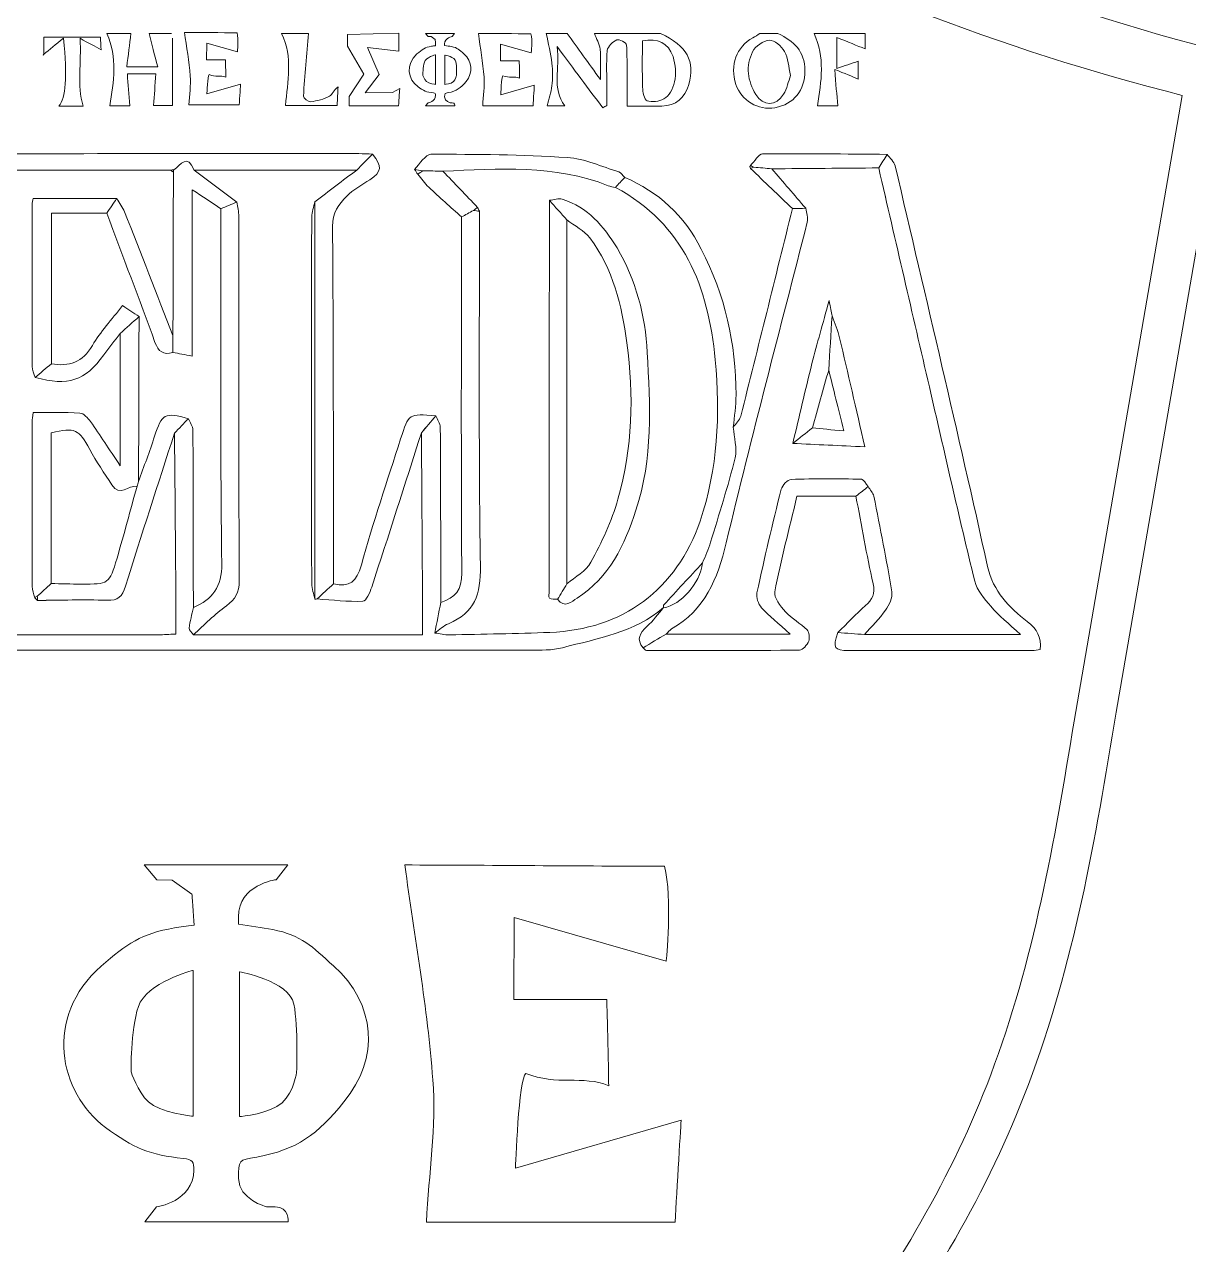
# Model space of a CAD drawing. Header units: inches. Extents: x 0 to 12, y 0 to 12.
# Drawn here: x 4.645 to 5.591, y 0.835 to 1.826 of the extents above; entities that cross this region are included whole.
import ezdxf

# ---------------------------------------------------------------- set-up
doc = ezdxf.new("R2010")
doc.units = ezdxf.units.IN
doc.header["$MEASUREMENT"] = 0

msp = doc.modelspace()

# ---------------------------------------------------------------- linework, layer by layer
at = {"color": 250, "lineweight": 0}
msp.add_line((5.53177, 1.26754), (5.62426, 1.80269), dxfattribs=at)
at = {"color": 5, "lineweight": 0}
msp.add_line((5.49756, 1.26032), (5.58543, 1.76871), dxfattribs=at)
at = {"color": 250, "lineweight": 0}
for centre, start, end in [((3.49659, 3.64803), 284.12606, 312.92928), ((6.08867, 3.64803), 227.07072, 255.87394)]:
    msp.add_arc(centre, 1.90288, start, end, dxfattribs=at)
at = {"color": 5, "lineweight": 0}
for centre, start, end in [((3.56414, 3.52178), 284.12606, 312.92928), ((6.02662, 3.52178), 227.07072, 255.87394)]:
    msp.add_arc(centre, 1.80773, start, end, dxfattribs=at)
at = {"color": 1, "lineweight": 0}
for points, knots in [([(4.66086, 1.80181), (4.66086, 1.80624), (4.66086, 1.81068), (4.66086, 1.81596), (4.6761, 1.81596), (4.6909, 1.81596), (4.70679, 1.81596), (4.70696, 1.81296), (4.70715, 1.80951), (4.70737, 1.80576), (4.70227, 1.80853), (4.69754, 1.81109), (4.69026, 1.81505), (4.6915, 1.79462), (4.68776, 1.77708), (4.69272, 1.76002), (4.6883, 1.76002), (4.68084, 1.76002), (4.67296, 1.76002), (4.67879, 1.76657), (4.68007, 1.78347), (4.67687, 1.81507), (4.67041, 1.80988), (4.66552, 1.80594), (4.66063, 1.80201), (4.66063, 1.80201), (4.66086, 1.80181), (4.66086, 1.80181)], [0, 0, 0, 0, 1, 1, 1, 2, 2, 2, 3, 3, 3, 4, 4, 4, 5, 5, 5, 6, 6, 6, 7, 7, 7, 8, 8, 8, 9, 9, 9, 9]), ([(4.76527, 1.81519), (4.76527, 1.81409), (4.76527, 1.81299), (4.76527, 1.8119), (4.76527, 1.79364), (4.76527, 1.77722), (4.76527, 1.76047), (4.76066, 1.76047), (4.75429, 1.76047), (4.75005, 1.76047), (4.7506, 1.76879), (4.75116, 1.77709), (4.75177, 1.78622), (4.74386, 1.78622), (4.73717, 1.78622), (4.7287, 1.78622), (4.72934, 1.77759), (4.72997, 1.76928), (4.73064, 1.76033), (4.72598, 1.76033), (4.71891, 1.76033), (4.71439, 1.76033), (4.71784, 1.77975), (4.72083, 1.79933), (4.71208, 1.81897), (4.7186, 1.81897), (4.72512, 1.81897), (4.73163, 1.81897), (4.73052, 1.81009), (4.72941, 1.80122), (4.72823, 1.79178), (4.73699, 1.79178), (4.74361, 1.79178), (4.75336, 1.79178), (4.75076, 1.80177), (4.74853, 1.81037), (4.7463, 1.81897), (4.7524, 1.81897), (4.7585, 1.81897), (4.7646, 1.81897)], [0, 0, 0, 0, 1, 1, 1, 2, 2, 2, 3, 3, 3, 4, 4, 4, 5, 5, 5, 6, 6, 6, 7, 7, 7, 8, 8, 8, 9, 9, 9, 10, 10, 10, 11, 11, 11, 12, 12, 12, 13, 13, 13, 13]), ([(4.81787, 1.81959), (4.81917, 1.81431), (4.81812, 1.80396), (4.81812, 1.80396), (4.81812, 1.80396), (4.79312, 1.81113), (4.79312, 1.81113), (4.79312, 1.81113), (4.79304, 1.79764), (4.79304, 1.79764), (4.79304, 1.79764), (4.80834, 1.79764), (4.80834, 1.79764), (4.80834, 1.79764), (4.80867, 1.78622), (4.80867, 1.78348), (4.8044, 1.78526), (4.80012, 1.7834), (4.79506, 1.78552), (4.79384, 1.78476), (4.79333, 1.76992), (4.79333, 1.76992), (4.79333, 1.76992), (4.82057, 1.77782), (4.82057, 1.77782), (4.82057, 1.77782), (4.81987, 1.766), (4.81958, 1.76103), (4.8045, 1.76103), (4.79037, 1.76103), (4.77866, 1.76103), (4.77909, 1.76901), (4.78031, 1.77679), (4.77974, 1.78444), (4.77884, 1.79627), (4.77673, 1.80802), (4.77513, 1.8198), (4.78816, 1.8198), (4.80484, 1.81959), (4.81787, 1.81959)], [0, 0, 0, 0, 1, 1, 1, 2, 2, 2, 3, 3, 3, 4, 4, 4, 5, 5, 5, 6, 6, 6, 7, 7, 7, 8, 8, 8, 9, 9, 9, 10, 10, 10, 11, 11, 11, 12, 12, 12, 13, 13, 13, 13]), ([(4.87583, 1.81897), (4.87437, 1.80203), (4.87274, 1.7851), (4.87172, 1.76813), (4.87163, 1.76663), (4.87571, 1.76333), (4.87752, 1.76355), (4.88281, 1.7642), (4.88824, 1.76559), (4.89298, 1.76797), (4.8952, 1.76908), (4.89593, 1.77314), (4.89983, 1.77555), (4.89959, 1.77082), (4.89936, 1.76609), (4.89908, 1.76055), (4.8844, 1.76055), (4.87038, 1.76055), (4.85707, 1.76055), (4.85884, 1.77991), (4.8634, 1.79974), (4.85384, 1.81897), (4.86117, 1.81897), (4.8685, 1.81897), (4.87583, 1.81897)], [0, 0, 0, 0, 1, 1, 1, 2, 2, 2, 3, 3, 3, 4, 4, 4, 5, 5, 5, 6, 6, 6, 7, 7, 7, 8, 8, 8, 8]), ([(4.92386, 1.80768), (4.92386, 1.80768), (4.93327, 1.78562), (4.93327, 1.78562), (4.93327, 1.78562), (4.92177, 1.77076), (4.92177, 1.77076), (4.92177, 1.77076), (4.94408, 1.7709), (4.94408, 1.7709), (4.94408, 1.7709), (4.94991, 1.77418), (4.94991, 1.77418), (4.94991, 1.77418), (4.94932, 1.7653), (4.94898, 1.76028), (4.93419, 1.76028), (4.90897, 1.76028), (4.90897, 1.76028), (4.90897, 1.76028), (4.90881, 1.76786), (4.90881, 1.76786), (4.90881, 1.76786), (4.92078, 1.7859), (4.92078, 1.7859), (4.92078, 1.7859), (4.90749, 1.80873), (4.90749, 1.80873), (4.90749, 1.80873), (4.90737, 1.81802), (4.90737, 1.81802), (4.90737, 1.81802), (4.94907, 1.81917), (4.94907, 1.81917), (4.94908, 1.81429), (4.94909, 1.80941), (4.94909, 1.80454), (4.94909, 1.80454), (4.92386, 1.80768), (4.92386, 1.80768)], [0, 0, 0, 0, 1, 1, 1, 2, 2, 2, 3, 3, 3, 4, 4, 4, 5, 5, 5, 6, 6, 6, 7, 7, 7, 8, 8, 8, 9, 9, 9, 10, 10, 10, 11, 11, 11, 12, 12, 12, 13, 13, 13, 13]), ([(4.9945, 1.81902), (4.9945, 1.81902), (4.99257, 1.81655), (4.99257, 1.81655), (4.99257, 1.81655), (4.98635, 1.81573), (4.98639, 1.81045), (4.98639, 1.81008), (4.98639, 1.80971), (4.98639, 1.80922), (4.98831, 1.80892), (4.99018, 1.80869), (4.99202, 1.80834), (4.99673, 1.80742), (4.99846, 1.80558), (5.00203, 1.80236), (5.009, 1.79607), (5.00966, 1.78725), (5.00374, 1.77998), (4.99939, 1.77464), (4.99602, 1.77209), (4.98938, 1.77091), (4.98637, 1.77038), (4.98636, 1.77045), (4.98639, 1.76738), (4.98642, 1.76394), (4.99098, 1.76272), (4.99098, 1.76272), (4.99098, 1.76272), (4.99193, 1.7627), (4.99241, 1.7627), (4.9948, 1.76269), (4.99457, 1.76025), (4.99457, 1.76025), (4.99457, 1.76025), (4.97095, 1.76025), (4.97095, 1.76025), (4.97095, 1.76025), (4.9729, 1.7627), (4.9729, 1.7627), (4.9729, 1.7627), (4.97898, 1.76357), (4.97904, 1.76876), (4.97905, 1.77005), (4.97884, 1.77054), (4.97731, 1.77069), (4.97183, 1.77123), (4.96905, 1.77239), (4.96452, 1.77578), (4.95682, 1.78154), (4.95425, 1.7939), (4.96381, 1.80233), (4.96797, 1.80599), (4.97045, 1.8077), (4.97583, 1.80861), (4.97681, 1.80878), (4.97781, 1.80888), (4.97908, 1.80905), (4.97898, 1.81076), (4.97873, 1.81416), (4.97873, 1.81416), (4.97873, 1.81416), (4.9755, 1.81646), (4.9755, 1.81646), (4.9755, 1.81646), (4.97292, 1.81655), (4.97292, 1.81655), (4.97292, 1.81655), (4.97089, 1.81902), (4.97089, 1.81902), (4.97089, 1.81902), (4.9945, 1.81902), (4.9945, 1.81902)], [0, 0, 0, 0, 1, 1, 1, 2, 2, 2, 3, 3, 3, 4, 4, 4, 5, 5, 5, 6, 6, 6, 7, 7, 7, 8, 8, 8, 9, 9, 9, 10, 10, 10, 11, 11, 11, 12, 12, 12, 13, 13, 13, 14, 14, 14, 15, 15, 15, 16, 16, 16, 17, 17, 17, 18, 18, 18, 19, 19, 19, 20, 20, 20, 21, 21, 21, 22, 22, 22, 23, 23, 23, 24, 24, 24, 24]), ([(5.0565, 1.81876), (5.05779, 1.81348), (5.05674, 1.80313), (5.05674, 1.80313), (5.05674, 1.80313), (5.03175, 1.8103), (5.03175, 1.8103), (5.03175, 1.8103), (5.03166, 1.79681), (5.03166, 1.79681), (5.03166, 1.79681), (5.04697, 1.79681), (5.04697, 1.79681), (5.04697, 1.79681), (5.04729, 1.78539), (5.04729, 1.78265), (5.04302, 1.78443), (5.03875, 1.78257), (5.03368, 1.78468), (5.03247, 1.78393), (5.03195, 1.76909), (5.03195, 1.76909), (5.03195, 1.76909), (5.0592, 1.77699), (5.0592, 1.77699), (5.0592, 1.77699), (5.0585, 1.76517), (5.0582, 1.7602), (5.04313, 1.7602), (5.02899, 1.7602), (5.01729, 1.7602), (5.01772, 1.76818), (5.01894, 1.77596), (5.01836, 1.78361), (5.01747, 1.79544), (5.01535, 1.80719), (5.01375, 1.81897), (5.02679, 1.81897), (5.04346, 1.81876), (5.0565, 1.81876)], [0, 0, 0, 0, 1, 1, 1, 2, 2, 2, 3, 3, 3, 4, 4, 4, 5, 5, 5, 6, 6, 6, 7, 7, 7, 8, 8, 8, 9, 9, 9, 10, 10, 10, 11, 11, 11, 12, 12, 12, 13, 13, 13, 13]), ([(5.16179, 1.81897), (5.18318, 1.80885), (5.19008, 1.79634), (5.18468, 1.77759), (5.18149, 1.76652), (5.17436, 1.76026), (5.16271, 1.75997), (5.15255, 1.75971), (5.14239, 1.75991), (5.13457, 1.75991), (5.13457, 1.77677), (5.1348, 1.79328), (5.13419, 1.80975), (5.13414, 1.81133), (5.12795, 1.81461), (5.12614, 1.81378), (5.12286, 1.81227), (5.11877, 1.80843), (5.11848, 1.80525), (5.11754, 1.79475), (5.11814, 1.7841), (5.11815, 1.77352), (5.11815, 1.76916), (5.11815, 1.76481), (5.11815, 1.76046), (5.11701, 1.75986), (5.11588, 1.75927), (5.11475, 1.75868), (5.10318, 1.77417), (5.09162, 1.78966), (5.07771, 1.80829), (5.08043, 1.7902), (5.07298, 1.77445), (5.08396, 1.7603), (5.0791, 1.7603), (5.07351, 1.7603), (5.06974, 1.7603), (5.07104, 1.76566), (5.07291, 1.77099), (5.0735, 1.77646), (5.07415, 1.78249), (5.07422, 1.78873), (5.07349, 1.79475), (5.07249, 1.80289), (5.07049, 1.8109), (5.06891, 1.81897), (5.07462, 1.81897), (5.08032, 1.81897), (5.08602, 1.81897), (5.09454, 1.8071), (5.10306, 1.79523), (5.11291, 1.7815), (5.11291, 1.79121), (5.11347, 1.79874), (5.11269, 1.80614), (5.11223, 1.81053), (5.10965, 1.8147), (5.10802, 1.81897), (5.12594, 1.81897), (5.14386, 1.81897), (5.16179, 1.81897)], [0, 0, 0, 0, 1, 1, 1, 2, 2, 2, 3, 3, 3, 4, 4, 4, 5, 5, 5, 6, 6, 6, 7, 7, 7, 8, 8, 8, 9, 9, 9, 10, 10, 10, 11, 11, 11, 12, 12, 12, 13, 13, 13, 14, 14, 14, 15, 15, 15, 16, 16, 16, 17, 17, 17, 18, 18, 18, 19, 19, 19, 20, 20, 20, 20]), ([(5.147, 1.81303), (5.147, 1.80035), (5.14672, 1.78789), (5.14716, 1.77545), (5.1473, 1.7715), (5.14846, 1.76509), (5.15074, 1.76428), (5.1547, 1.76289), (5.1605, 1.7638), (5.16443, 1.76585), (5.17322, 1.77043), (5.17634, 1.78697), (5.17188, 1.80015), (5.16795, 1.81175), (5.15959, 1.81506), (5.147, 1.81303)], [0, 0, 0, 0, 1, 1, 1, 2, 2, 2, 3, 3, 3, 4, 4, 4, 5, 5, 5, 5]), ([(5.25711, 1.81897), (5.26993, 1.81297), (5.27906, 1.80441), (5.27898, 1.78888), (5.2789, 1.77267), (5.27009, 1.7615), (5.25459, 1.75862), (5.2413, 1.75615), (5.2272, 1.7646), (5.22289, 1.77764), (5.21784, 1.79293), (5.22347, 1.80838), (5.23664, 1.81546), (5.23863, 1.81652), (5.24051, 1.81779), (5.24244, 1.81897), (5.24733, 1.81897), (5.25222, 1.81897), (5.25711, 1.81897)], [0, 0, 0, 0, 1, 1, 1, 2, 2, 2, 3, 3, 3, 4, 4, 4, 5, 5, 5, 6, 6, 6, 6]), ([(5.32798, 1.81897), (5.32798, 1.81371), (5.32798, 1.80846), (5.32798, 1.80643), (5.32134, 1.80912), (5.31407, 1.81207), (5.30481, 1.81583), (5.30481, 1.80588), (5.30481, 1.79961), (5.30481, 1.79065), (5.31104, 1.79269), (5.31677, 1.79457), (5.3223, 1.79638), (5.3223, 1.79238), (5.3223, 1.78663), (5.3223, 1.78199), (5.31726, 1.78403), (5.31157, 1.78634), (5.30317, 1.78974), (5.30417, 1.77772), (5.30488, 1.76924), (5.30562, 1.76032), (5.30207, 1.76032), (5.29513, 1.76032), (5.28932, 1.76032), (5.29221, 1.78009), (5.29551, 1.79971), (5.28643, 1.81897), (5.30028, 1.81897), (5.31413, 1.81897), (5.32798, 1.81897)], [0, 0, 0, 0, 1, 1, 1, 2, 2, 2, 3, 3, 3, 4, 4, 4, 5, 5, 5, 6, 6, 6, 7, 7, 7, 8, 8, 8, 9, 9, 9, 10, 10, 10, 10]), ([(5.26736, 1.78484), (5.26572, 1.79199), (5.26548, 1.79893), (5.26247, 1.80432), (5.26009, 1.80859), (5.25418, 1.81369), (5.25009, 1.81348), (5.24529, 1.81323), (5.23877, 1.80864), (5.23651, 1.80416), (5.23068, 1.79261), (5.2325, 1.78033), (5.23907, 1.76938), (5.24488, 1.75971), (5.25578, 1.75984), (5.26159, 1.76956), (5.2644, 1.77426), (5.26557, 1.77994), (5.26736, 1.78484)], [0, 0, 0, 0, 1, 1, 1, 2, 2, 2, 3, 3, 3, 4, 4, 4, 5, 5, 5, 6, 6, 6, 6]), ([(4.66063, 1.80201), (4.66063, 1.80201), (4.66034, 1.80125), (4.66034, 1.80125), (4.66034, 1.80125), (4.66086, 1.80181), (4.66086, 1.80181), (4.66086, 1.80181), (4.66063, 1.80201), (4.66063, 1.80201)], [0, 0, 0, 0, 1, 1, 1, 2, 2, 2, 3, 3, 3, 3]), ([(4.97892, 1.80162), (4.97892, 1.80162), (4.97122, 1.79967), (4.96991, 1.79567), (4.9686, 1.79167), (4.96871, 1.78492), (4.96871, 1.78492), (4.96871, 1.78492), (4.96983, 1.78168), (4.97157, 1.77997), (4.97331, 1.77825), (4.97892, 1.77762), (4.97892, 1.77762), (4.97892, 1.77762), (4.97892, 1.80162), (4.97892, 1.80162)], [0, 0, 0, 0, 1, 1, 1, 2, 2, 2, 3, 3, 3, 4, 4, 4, 5, 5, 5, 5]), ([(4.98654, 1.77756), (4.98688, 1.77756), (4.99156, 1.77804), (4.99356, 1.77985), (4.99557, 1.78167), (4.99595, 1.78495), (4.99595, 1.78495), (4.99595, 1.78495), (4.99624, 1.79224), (4.9955, 1.79607), (4.99476, 1.7999), (4.98653, 1.80139), (4.98653, 1.80139), (4.98653, 1.80139), (4.98654, 1.78861), (4.98654, 1.77756)], [0, 0, 0, 0, 1, 1, 1, 2, 2, 2, 3, 3, 3, 4, 4, 4, 5, 5, 5, 5])]:
    msp.add_open_spline(points, degree=3, knots=knots, dxfattribs=at)
at = {"color": 5, "lineweight": 0}
for points, knots in [([(4.92773, 1.72095), (4.92348, 1.71664), (4.91923, 1.71233), (4.91498, 1.70802), (4.87094, 1.70802), (4.82691, 1.70802), (4.78288, 1.70803), (4.7775, 1.72168), (4.77193, 1.71229), (4.76641, 1.70816), (4.76544, 1.70811), (4.76448, 1.70806), (4.76352, 1.70801), (4.69754, 1.70802), (4.63156, 1.70802), (4.56558, 1.70802), (4.56461, 1.70802), (4.56364, 1.70802), (4.56267, 1.70801), (4.55976, 1.70925), (4.55686, 1.71049), (4.55311, 1.71209), (4.55537, 1.71551), (4.5573, 1.71841), (4.55923, 1.72132), (4.67841, 1.72134), (4.79758, 1.72136), (4.91676, 1.72136), (4.92042, 1.72136), (4.92408, 1.72109), (4.92773, 1.72095)], [0, 0, 0, 0, 1, 1, 1, 2, 2, 2, 3, 3, 3, 4, 4, 4, 5, 5, 5, 6, 6, 6, 7, 7, 7, 8, 8, 8, 9, 9, 9, 10, 10, 10, 10]), ([(4.81756, 1.68201), (4.81325, 1.6802), (4.80894, 1.6784), (4.80462, 1.6766), (4.7973, 1.68145), (4.78998, 1.6863), (4.78126, 1.69208), (4.78126, 1.64634), (4.78126, 1.60225), (4.78126, 1.55691), (4.77531, 1.55805), (4.77049, 1.55898), (4.76567, 1.55991), (4.76569, 1.56444), (4.76571, 1.56898), (4.76573, 1.57351), (4.76585, 1.61782), (4.76596, 1.66213), (4.76608, 1.70644), (4.76625, 1.707), (4.76636, 1.70758), (4.76641, 1.70816), (4.77193, 1.71229), (4.7775, 1.72168), (4.78288, 1.70803), (4.79444, 1.69935), (4.806, 1.69068), (4.81756, 1.68201)], [0, 0, 0, 0, 1, 1, 1, 2, 2, 2, 3, 3, 3, 4, 4, 4, 5, 5, 5, 6, 6, 6, 7, 7, 7, 8, 8, 8, 9, 9, 9, 9]), ([(4.92773, 1.72095), (4.93593, 1.71102), (4.93546, 1.70673), (4.92567, 1.70019), (4.91925, 1.69591), (4.91209, 1.69227), (4.90687, 1.68682), (4.90052, 1.68019), (4.8952, 1.67358), (4.89531, 1.66208), (4.89622, 1.56538), (4.89594, 1.46867), (4.89601, 1.37196), (4.89165, 1.36784), (4.88729, 1.36372), (4.88293, 1.35959), (4.88228, 1.35959), (4.88164, 1.35957), (4.88099, 1.35953), (4.88099, 1.46713), (4.881, 1.57473), (4.881, 1.68232), (4.89232, 1.69089), (4.90365, 1.69945), (4.91498, 1.70802), (4.91923, 1.71233), (4.92348, 1.71664), (4.92773, 1.72095)], [0, 0, 0, 0, 1, 1, 1, 2, 2, 2, 3, 3, 3, 4, 4, 4, 5, 5, 5, 6, 6, 6, 7, 7, 7, 8, 8, 8, 9, 9, 9, 9]), ([(5.13264, 1.70201), (5.13013, 1.69933), (5.12762, 1.69664), (5.12511, 1.69396), (5.12315, 1.6944), (5.12109, 1.69459), (5.11924, 1.69532), (5.07566, 1.71267), (5.03023, 1.70888), (4.98498, 1.70714), (4.97947, 1.70723), (4.97397, 1.70731), (4.96846, 1.7074), (4.96629, 1.7078), (4.96412, 1.7082), (4.96196, 1.7086), (4.96634, 1.71286), (4.97072, 1.72078), (4.97512, 1.7208), (5.01206, 1.72092), (5.04907, 1.7206), (5.08592, 1.7182), (5.10013, 1.71728), (5.11401, 1.71077), (5.12794, 1.7065), (5.12979, 1.70594), (5.13109, 1.70356), (5.13264, 1.70201)], [0, 0, 0, 0, 1, 1, 1, 2, 2, 2, 3, 3, 3, 4, 4, 4, 5, 5, 5, 6, 6, 6, 7, 7, 7, 8, 8, 8, 9, 9, 9, 9]), ([(5.34581, 1.72077), (5.34351, 1.71709), (5.34122, 1.71341), (5.33893, 1.70974), (5.30998, 1.70952), (5.28103, 1.70929), (5.25208, 1.70907), (5.24721, 1.7095), (5.24234, 1.70993), (5.23746, 1.71036), (5.23656, 1.71081), (5.23565, 1.71126), (5.23475, 1.71171), (5.23805, 1.71499), (5.24132, 1.72107), (5.24466, 1.72112), (5.27837, 1.72157), (5.31209, 1.72103), (5.34581, 1.72077)], [0, 0, 0, 0, 1, 1, 1, 2, 2, 2, 3, 3, 3, 4, 4, 4, 5, 5, 5, 6, 6, 6, 6]), ([(5.34581, 1.72077), (5.34803, 1.71769), (5.3515, 1.7149), (5.3523, 1.71148), (5.37762, 1.60306), (5.40317, 1.4947), (5.42736, 1.38603), (5.43194, 1.36544), (5.44504, 1.35269), (5.45957, 1.34125), (5.46785, 1.33472), (5.47081, 1.32867), (5.47016, 1.31861), (5.46803, 1.31833), (5.46577, 1.31779), (5.46351, 1.31779), (5.41388, 1.31774), (5.36425, 1.31772), (5.31462, 1.31777), (5.30254, 1.31778), (5.30152, 1.31957), (5.30574, 1.33238), (5.31298, 1.33181), (5.32022, 1.33124), (5.32745, 1.33067), (5.3687, 1.33067), (5.40995, 1.33067), (5.45409, 1.33067), (5.44442, 1.33976), (5.43653, 1.34612), (5.42998, 1.35365), (5.42467, 1.35975), (5.41874, 1.36669), (5.4169, 1.3742), (5.40407, 1.42661), (5.39223, 1.47926), (5.38007, 1.53183), (5.36636, 1.59113), (5.35264, 1.65043), (5.33892, 1.70973), (5.34122, 1.71341), (5.34351, 1.71709), (5.34581, 1.72077)], [0, 0, 0, 0, 1, 1, 1, 2, 2, 2, 3, 3, 3, 4, 4, 4, 5, 5, 5, 6, 6, 6, 7, 7, 7, 8, 8, 8, 9, 9, 9, 10, 10, 10, 11, 11, 11, 12, 12, 12, 13, 13, 13, 14, 14, 14, 14]), ([(4.56558, 1.70802), (4.63156, 1.70802), (4.69754, 1.70802), (4.76351, 1.70802), (4.76437, 1.70749), (4.76523, 1.70696), (4.76608, 1.70643), (4.76596, 1.66213), (4.76585, 1.61782), (4.76573, 1.57352), (4.75266, 1.60705), (4.73966, 1.64059), (4.72644, 1.67405), (4.72491, 1.67792), (4.72217, 1.68131), (4.71999, 1.68492), (4.69762, 1.68492), (4.67524, 1.68492), (4.6521, 1.68492), (4.6519, 1.68361), (4.65137, 1.68168), (4.65137, 1.67975), (4.65132, 1.636), (4.65128, 1.59226), (4.65143, 1.54851), (4.65144, 1.54551), (4.65297, 1.54251), (4.65379, 1.53951), (4.68083, 1.53234), (4.69411, 1.53673), (4.70956, 1.55783), (4.71387, 1.56373), (4.71839, 1.56947), (4.72282, 1.57528), (4.72282, 1.54045), (4.72282, 1.50561), (4.72282, 1.46786), (4.71369, 1.48157), (4.70651, 1.49279), (4.69882, 1.50364), (4.69668, 1.50664), (4.69314, 1.51044), (4.69003, 1.51064), (4.67763, 1.51144), (4.66515, 1.51097), (4.65226, 1.51097), (4.65181, 1.50763), (4.65132, 1.50569), (4.65132, 1.50375), (4.65127, 1.4591), (4.65123, 1.41444), (4.65137, 1.36979), (4.65138, 1.3667), (4.65273, 1.36363), (4.65346, 1.36055), (4.65425, 1.35984), (4.65505, 1.35914), (4.65584, 1.35843), (4.67457, 1.35855), (4.69333, 1.35928), (4.71202, 1.35851), (4.72127, 1.35813), (4.72463, 1.36161), (4.7272, 1.36989), (4.74011, 1.41147), (4.75363, 1.45285), (4.76693, 1.4943), (4.76727, 1.45772), (4.76766, 1.42114), (4.76792, 1.38456), (4.76805, 1.36714), (4.76794, 1.34972), (4.76794, 1.3311), (4.7626, 1.33086), (4.75828, 1.3305), (4.75397, 1.33049), (4.6962, 1.33046), (4.63844, 1.3305), (4.58067, 1.33041), (4.57585, 1.3304), (4.57102, 1.3296), (4.5662, 1.32917), (4.56621, 1.32916), (4.56549, 1.33011), (4.56549, 1.33011), (4.57043, 1.33482), (4.57475, 1.34056), (4.58047, 1.34399), (4.5899, 1.34966), (4.59333, 1.35674), (4.59328, 1.36784), (4.59289, 1.46661), (4.59306, 1.56538), (4.59303, 1.66415), (4.59303, 1.6686), (4.59263, 1.67306), (4.59242, 1.67751), (4.58336, 1.68701), (4.5743, 1.69652), (4.56525, 1.70602), (4.56538, 1.70669), (4.56549, 1.70735), (4.56558, 1.70802)], [0, 0, 0, 0, 1, 1, 1, 2, 2, 2, 3, 3, 3, 4, 4, 4, 5, 5, 5, 6, 6, 6, 7, 7, 7, 8, 8, 8, 9, 9, 9, 10, 10, 10, 11, 11, 11, 12, 12, 12, 13, 13, 13, 14, 14, 14, 15, 15, 15, 16, 16, 16, 17, 17, 17, 18, 18, 18, 19, 19, 19, 20, 20, 20, 21, 21, 21, 22, 22, 22, 23, 23, 23, 24, 24, 24, 25, 25, 25, 26, 26, 26, 27, 27, 27, 28, 28, 28, 29, 29, 29, 30, 30, 30, 31, 31, 31, 32, 32, 32, 33, 33, 33, 34, 34, 34, 34]), ([(4.76641, 1.70816), (4.76636, 1.70758), (4.76625, 1.707), (4.76608, 1.70644), (4.76523, 1.70696), (4.76437, 1.70749), (4.76351, 1.70802), (4.76448, 1.70806), (4.76544, 1.70811), (4.76641, 1.70816)], [0, 0, 0, 0, 1, 1, 1, 2, 2, 2, 3, 3, 3, 3]), ([(4.88293, 1.35959), (4.8953, 1.35879), (4.90769, 1.3573), (4.92001, 1.35775), (4.92258, 1.35785), (4.92576, 1.36486), (4.92716, 1.36918), (4.94079, 1.4109), (4.9541, 1.45273), (4.9675, 1.49453), (4.96781, 1.45057), (4.96813, 1.40662), (4.96842, 1.36266), (4.96849, 1.35255), (4.96843, 1.34243), (4.96843, 1.33059), (4.90572, 1.33059), (4.84401, 1.33059), (4.7823, 1.33059), (4.79121, 1.33851), (4.79964, 1.34707), (4.80919, 1.35413), (4.81639, 1.35945), (4.81955, 1.36488), (4.81951, 1.37418), (4.81915, 1.47288), (4.81932, 1.57159), (4.81924, 1.6703), (4.81923, 1.6742), (4.81815, 1.67811), (4.81756, 1.68201), (4.806, 1.69068), (4.79444, 1.69935), (4.78288, 1.70803), (4.82691, 1.70802), (4.87094, 1.70802), (4.91498, 1.70802), (4.90365, 1.69945), (4.89232, 1.69089), (4.88099, 1.68232), (4.88009, 1.67813), (4.87841, 1.67395), (4.87841, 1.66976), (4.87826, 1.57051), (4.87826, 1.47127), (4.87841, 1.37202), (4.87842, 1.36786), (4.88009, 1.3637), (4.88099, 1.35953), (4.88164, 1.35957), (4.88228, 1.35959), (4.88293, 1.35959)], [0, 0, 0, 0, 1, 1, 1, 2, 2, 2, 3, 3, 3, 4, 4, 4, 5, 5, 5, 6, 6, 6, 7, 7, 7, 8, 8, 8, 9, 9, 9, 10, 10, 10, 11, 11, 11, 12, 12, 12, 13, 13, 13, 14, 14, 14, 15, 15, 15, 16, 16, 16, 17, 17, 17, 17]), ([(4.96846, 1.7074), (4.96715, 1.70646), (4.96583, 1.70552), (4.96452, 1.70459), (4.96367, 1.70593), (4.96281, 1.70726), (4.96196, 1.7086), (4.96412, 1.7082), (4.96629, 1.7078), (4.96846, 1.7074)], [0, 0, 0, 0, 1, 1, 1, 2, 2, 2, 3, 3, 3, 3]), ([(4.96846, 1.7074), (4.97397, 1.70731), (4.97947, 1.70723), (4.98499, 1.70714), (4.99436, 1.6973), (5.00373, 1.68747), (5.0131, 1.67763), (5.012, 1.67683), (5.0109, 1.67604), (5.0098, 1.67525), (5.00656, 1.67347), (5.00333, 1.67169), (5.00008, 1.66991), (4.99119, 1.67795), (4.98218, 1.68587), (4.97347, 1.69409), (4.97014, 1.69723), (4.96748, 1.70108), (4.96452, 1.70459), (4.96583, 1.70552), (4.96715, 1.70646), (4.96846, 1.7074)], [0, 0, 0, 0, 1, 1, 1, 2, 2, 2, 3, 3, 3, 4, 4, 4, 5, 5, 5, 6, 6, 6, 7, 7, 7, 7]), ([(5.0131, 1.67763), (5.00373, 1.68747), (4.99436, 1.6973), (4.98499, 1.70714), (5.03023, 1.70888), (5.07566, 1.71267), (5.11924, 1.69532), (5.12109, 1.69459), (5.12315, 1.6944), (5.12511, 1.69396), (5.1808, 1.66389), (5.20051, 1.61332), (5.2061, 1.55398), (5.2103, 1.50935), (5.20828, 1.46549), (5.19383, 1.42285), (5.17502, 1.36735), (5.1306, 1.33463), (5.0719, 1.33246), (5.0447, 1.33146), (5.01747, 1.331), (4.99025, 1.33048), (4.9863, 1.33041), (4.98232, 1.33142), (4.97836, 1.33193), (4.98202, 1.3345), (4.98536, 1.33785), (4.9894, 1.33951), (5.01073, 1.34824), (5.01578, 1.3636), (5.01543, 1.38625), (5.01395, 1.48234), (5.01471, 1.57846), (5.01465, 1.67456), (5.01413, 1.67558), (5.01362, 1.67661), (5.0131, 1.67763)], [0, 0, 0, 0, 1, 1, 1, 2, 2, 2, 3, 3, 3, 4, 4, 4, 5, 5, 5, 6, 6, 6, 7, 7, 7, 8, 8, 8, 9, 9, 9, 10, 10, 10, 11, 11, 11, 12, 12, 12, 12]), ([(5.27968, 1.67698), (5.27048, 1.68768), (5.26128, 1.69837), (5.25208, 1.70907), (5.28103, 1.70929), (5.30998, 1.70952), (5.33893, 1.70974), (5.35264, 1.65043), (5.36636, 1.59113), (5.38007, 1.53183), (5.39223, 1.47926), (5.40407, 1.42661), (5.4169, 1.3742), (5.41874, 1.36669), (5.42467, 1.35975), (5.42998, 1.35365), (5.43653, 1.34612), (5.44442, 1.33976), (5.45409, 1.33067), (5.40995, 1.33067), (5.3687, 1.33067), (5.32745, 1.33067), (5.3332, 1.33727), (5.3395, 1.34349), (5.34448, 1.35063), (5.34738, 1.35477), (5.35031, 1.36073), (5.34957, 1.36529), (5.34537, 1.39132), (5.34018, 1.41719), (5.33502, 1.44306), (5.33446, 1.44586), (5.33193, 1.44827), (5.33031, 1.45087), (5.32857, 1.45296), (5.32687, 1.45682), (5.32508, 1.45686), (5.30598, 1.45728), (5.28686, 1.45745), (5.26778, 1.45672), (5.26492, 1.45662), (5.26056, 1.45199), (5.25974, 1.44874), (5.25271, 1.42084), (5.24609, 1.39284), (5.24003, 1.36471), (5.23923, 1.36099), (5.2411, 1.3554), (5.24374, 1.35248), (5.2499, 1.34566), (5.25729, 1.33994), (5.26712, 1.33114), (5.23114, 1.33114), (5.19868, 1.33114), (5.16622, 1.33115), (5.16771, 1.33253), (5.16899, 1.33427), (5.1707, 1.33525), (5.19784, 1.35078), (5.20808, 1.37578), (5.21507, 1.40516), (5.23582, 1.49231), (5.25894, 1.5789), (5.28088, 1.66578), (5.28175, 1.66919), (5.28014, 1.67323), (5.27968, 1.67698)], [0, 0, 0, 0, 1, 1, 1, 2, 2, 2, 3, 3, 3, 4, 4, 4, 5, 5, 5, 6, 6, 6, 7, 7, 7, 8, 8, 8, 9, 9, 9, 10, 10, 10, 11, 11, 11, 12, 12, 12, 13, 13, 13, 14, 14, 14, 15, 15, 15, 16, 16, 16, 17, 17, 17, 18, 18, 18, 19, 19, 19, 20, 20, 20, 21, 21, 21, 22, 22, 22, 22]), ([(5.23746, 1.71036), (5.23658, 1.71001), (5.23569, 1.70966), (5.2348, 1.70931), (5.23463, 1.70984), (5.2344, 1.71036), (5.23434, 1.7109), (5.23431, 1.71115), (5.2346, 1.71144), (5.23475, 1.71171), (5.23565, 1.71126), (5.23656, 1.71081), (5.23746, 1.71036)], [0, 0, 0, 0, 1, 1, 1, 2, 2, 2, 3, 3, 3, 4, 4, 4, 4]), ([(5.23746, 1.71036), (5.24234, 1.70993), (5.24721, 1.7095), (5.25208, 1.70907), (5.26128, 1.69837), (5.27048, 1.68768), (5.27968, 1.67698), (5.27608, 1.6769), (5.27248, 1.67682), (5.26887, 1.67675), (5.25751, 1.6876), (5.24615, 1.69846), (5.2348, 1.70931), (5.23569, 1.70966), (5.23658, 1.71001), (5.23746, 1.71036)], [0, 0, 0, 0, 1, 1, 1, 2, 2, 2, 3, 3, 3, 4, 4, 4, 5, 5, 5, 5]), ([(5.13264, 1.70201), (5.16042, 1.69017), (5.18067, 1.67128), (5.19481, 1.64388), (5.21418, 1.60636), (5.22299, 1.56704), (5.22302, 1.52534), (5.22302, 1.51662), (5.2216, 1.50789), (5.22084, 1.49917), (5.22144, 1.49084), (5.22413, 1.482), (5.22225, 1.47428), (5.21661, 1.45118), (5.20927, 1.4285), (5.20238, 1.40572), (5.20064, 1.39999), (5.1981, 1.3945), (5.19593, 1.3889), (5.18535, 1.37751), (5.17475, 1.36614), (5.16423, 1.35469), (5.16381, 1.35423), (5.1641, 1.35313), (5.16406, 1.35232), (5.16406, 1.35232), (5.16409, 1.35258), (5.16409, 1.35258), (5.1406, 1.33214), (5.11066, 1.32768), (5.08215, 1.32001), (5.07368, 1.31774), (5.06437, 1.31802), (5.05545, 1.31802), (4.90115, 1.31791), (4.74684, 1.3178), (4.59254, 1.31822), (4.58065, 1.31826), (4.57599, 1.31391), (4.57299, 1.3032), (4.56602, 1.27836), (4.55767, 1.25391), (4.55048, 1.22913), (4.54801, 1.22059), (4.54444, 1.21711), (4.53474, 1.21713), (4.41179, 1.21739), (4.28883, 1.21724), (4.16588, 1.21678), (4.15427, 1.21673), (4.14988, 1.22155), (4.14973, 1.23217), (4.15514, 1.23171), (4.16054, 1.23124), (4.16596, 1.23077), (4.17123, 1.23052), (4.1765, 1.23006), (4.18177, 1.23006), (4.2708, 1.23002), (4.35984, 1.23003), (4.44887, 1.23003), (4.47367, 1.23003), (4.49847, 1.22978), (4.52326, 1.23028), (4.52727, 1.23036), (4.53376, 1.23285), (4.53479, 1.23576), (4.54576, 1.26672), (4.55587, 1.29798), (4.5662, 1.32917), (4.57102, 1.3296), (4.57585, 1.3304), (4.58067, 1.33041), (4.63844, 1.3305), (4.6962, 1.33046), (4.75397, 1.33049), (4.75828, 1.3305), (4.7626, 1.33086), (4.76794, 1.3311), (4.76794, 1.34972), (4.76805, 1.36714), (4.76792, 1.38456), (4.76766, 1.42114), (4.76727, 1.45772), (4.76693, 1.4943), (4.77072, 1.49822), (4.7745, 1.50214), (4.77828, 1.50606), (4.77955, 1.50295), (4.78189, 1.49985), (4.78191, 1.49673), (4.78222, 1.44868), (4.78222, 1.40062), (4.7823, 1.35256), (4.78109, 1.34703), (4.77955, 1.34153), (4.7789, 1.33593), (4.77872, 1.33431), (4.78109, 1.33238), (4.78229, 1.33059), (4.84401, 1.33059), (4.90572, 1.33059), (4.96843, 1.33059), (4.96843, 1.34243), (4.96849, 1.35255), (4.96842, 1.36266), (4.96813, 1.40662), (4.96781, 1.45057), (4.96749, 1.49453), (4.97141, 1.49916), (4.97533, 1.50378), (4.97925, 1.50841), (4.98049, 1.50532), (4.9828, 1.50224), (4.98283, 1.49914), (4.98316, 1.4517), (4.9832, 1.40426), (4.98331, 1.35682), (4.98166, 1.34852), (4.98001, 1.34022), (4.97836, 1.33193), (4.98232, 1.33142), (4.9863, 1.33041), (4.99025, 1.33048), (5.01747, 1.331), (5.0447, 1.33146), (5.0719, 1.33246), (5.1306, 1.33463), (5.17502, 1.36735), (5.19383, 1.42285), (5.20828, 1.46549), (5.2103, 1.50935), (5.2061, 1.55398), (5.20051, 1.61332), (5.1808, 1.66389), (5.12511, 1.69396), (5.12762, 1.69664), (5.13013, 1.69933), (5.13264, 1.70201)], [0, 0, 0, 0, 1, 1, 1, 2, 2, 2, 3, 3, 3, 4, 4, 4, 5, 5, 5, 6, 6, 6, 7, 7, 7, 8, 8, 8, 9, 9, 9, 10, 10, 10, 11, 11, 11, 12, 12, 12, 13, 13, 13, 14, 14, 14, 15, 15, 15, 16, 16, 16, 17, 17, 17, 18, 18, 18, 19, 19, 19, 20, 20, 20, 21, 21, 21, 22, 22, 22, 23, 23, 23, 24, 24, 24, 25, 25, 25, 26, 26, 26, 27, 27, 27, 28, 28, 28, 29, 29, 29, 30, 30, 30, 31, 31, 31, 32, 32, 32, 33, 33, 33, 34, 34, 34, 35, 35, 35, 36, 36, 36, 37, 37, 37, 38, 38, 38, 39, 39, 39, 40, 40, 40, 41, 41, 41, 42, 42, 42, 43, 43, 43, 44, 44, 44, 45, 45, 45, 46, 46, 46, 46]), ([(5.07816, 1.35936), (5.08387, 1.35159), (5.08944, 1.3575), (5.09394, 1.36034), (5.12037, 1.37699), (5.13239, 1.40357), (5.14178, 1.43174), (5.15575, 1.47365), (5.15327, 1.51701), (5.15097, 1.55991), (5.14939, 1.58957), (5.14195, 1.61862), (5.12639, 1.64472), (5.11576, 1.66255), (5.1026, 1.67785), (5.08195, 1.68438), (5.07886, 1.68536), (5.07497, 1.68384), (5.07146, 1.68348), (5.07139, 1.5777), (5.07131, 1.47192), (5.07125, 1.36614), (5.07125, 1.36411), (5.07061, 1.36104), (5.07162, 1.3603), (5.07319, 1.35915), (5.07592, 1.35959), (5.07816, 1.35936)], [0, 0, 0, 0, 1, 1, 1, 2, 2, 2, 3, 3, 3, 4, 4, 4, 5, 5, 5, 6, 6, 6, 7, 7, 7, 8, 8, 8, 9, 9, 9, 9]), ([(5.07146, 1.68348), (5.07497, 1.68384), (5.07886, 1.68536), (5.08195, 1.68438), (5.1026, 1.67785), (5.11576, 1.66255), (5.12639, 1.64472), (5.14195, 1.61862), (5.14939, 1.58957), (5.15097, 1.55991), (5.15327, 1.51701), (5.15575, 1.47365), (5.14178, 1.43174), (5.13239, 1.40357), (5.12037, 1.37699), (5.09394, 1.36034), (5.08944, 1.3575), (5.08387, 1.35159), (5.07816, 1.35936), (5.08069, 1.36353), (5.08322, 1.36769), (5.08575, 1.37185), (5.09238, 1.37762), (5.10129, 1.38217), (5.10518, 1.38941), (5.11396, 1.40575), (5.12208, 1.42289), (5.12718, 1.44065), (5.13911, 1.48222), (5.14015, 1.52495), (5.13431, 1.56761), (5.13015, 1.59794), (5.12344, 1.6279), (5.10427, 1.65293), (5.09965, 1.65897), (5.09197, 1.66268), (5.0857, 1.66746), (5.08095, 1.6728), (5.0762, 1.67814), (5.07146, 1.68348)], [0, 0, 0, 0, 1, 1, 1, 2, 2, 2, 3, 3, 3, 4, 4, 4, 5, 5, 5, 6, 6, 6, 7, 7, 7, 8, 8, 8, 9, 9, 9, 10, 10, 10, 11, 11, 11, 12, 12, 12, 13, 13, 13, 13]), ([(4.71195, 1.67294), (4.69739, 1.67294), (4.68283, 1.67294), (4.66698, 1.67294), (4.66698, 1.63159), (4.66698, 1.59113), (4.66698, 1.55068), (4.66258, 1.54695), (4.65819, 1.54323), (4.65379, 1.53951), (4.65297, 1.54251), (4.65144, 1.54551), (4.65143, 1.54851), (4.65128, 1.59226), (4.65132, 1.636), (4.65137, 1.67975), (4.65137, 1.68168), (4.6519, 1.68361), (4.6521, 1.68492), (4.67524, 1.68492), (4.69762, 1.68492), (4.71999, 1.68492), (4.71731, 1.68092), (4.71463, 1.67693), (4.71195, 1.67294)], [0, 0, 0, 0, 1, 1, 1, 2, 2, 2, 3, 3, 3, 4, 4, 4, 5, 5, 5, 6, 6, 6, 7, 7, 7, 8, 8, 8, 8]), ([(4.71195, 1.67294), (4.71463, 1.67693), (4.71731, 1.68092), (4.71999, 1.68492), (4.72217, 1.68131), (4.72491, 1.67792), (4.72644, 1.67405), (4.73966, 1.64059), (4.75266, 1.60705), (4.76573, 1.57352), (4.76571, 1.56898), (4.76569, 1.56444), (4.76567, 1.55991), (4.75797, 1.55757), (4.75393, 1.56039), (4.75114, 1.56807), (4.73837, 1.60314), (4.72507, 1.638), (4.71195, 1.67294)], [0, 0, 0, 0, 1, 1, 1, 2, 2, 2, 3, 3, 3, 4, 4, 4, 5, 5, 5, 6, 6, 6, 6]), ([(4.7823, 1.35256), (4.7977, 1.35959), (4.80563, 1.36914), (4.80537, 1.3885), (4.80406, 1.48452), (4.80468, 1.58056), (4.80462, 1.6766), (4.80894, 1.6784), (4.81325, 1.6802), (4.81756, 1.68201), (4.81815, 1.67811), (4.81923, 1.6742), (4.81924, 1.6703), (4.81932, 1.57159), (4.81915, 1.47288), (4.81951, 1.37418), (4.81955, 1.36488), (4.81639, 1.35945), (4.80919, 1.35413), (4.79964, 1.34707), (4.79121, 1.33851), (4.7823, 1.33059), (4.78109, 1.33238), (4.77872, 1.33431), (4.7789, 1.33593), (4.77955, 1.34153), (4.78109, 1.34703), (4.7823, 1.35256)], [0, 0, 0, 0, 1, 1, 1, 2, 2, 2, 3, 3, 3, 4, 4, 4, 5, 5, 5, 6, 6, 6, 7, 7, 7, 8, 8, 8, 9, 9, 9, 9]), ([(4.88099, 1.35953), (4.88009, 1.3637), (4.87842, 1.36786), (4.87841, 1.37202), (4.87826, 1.47127), (4.87826, 1.57051), (4.87841, 1.66976), (4.87841, 1.67395), (4.88009, 1.67813), (4.88099, 1.68232), (4.881, 1.57473), (4.88099, 1.46713), (4.88099, 1.35953)], [0, 0, 0, 0, 1, 1, 1, 2, 2, 2, 3, 3, 3, 4, 4, 4, 4]), ([(4.97836, 1.33193), (4.98001, 1.34022), (4.98166, 1.34852), (4.98331, 1.35682), (4.99516, 1.36037), (5.00035, 1.36711), (5.00027, 1.38066), (4.99969, 1.47707), (5.00003, 1.57349), (5.00008, 1.66991), (5.00333, 1.67169), (5.00656, 1.67347), (5.0098, 1.67525), (5.01142, 1.67502), (5.01303, 1.67479), (5.01465, 1.67456), (5.01471, 1.57846), (5.01395, 1.48234), (5.01543, 1.38625), (5.01578, 1.3636), (5.01073, 1.34824), (4.9894, 1.33951), (4.98536, 1.33785), (4.98202, 1.3345), (4.97836, 1.33193)], [0, 0, 0, 0, 1, 1, 1, 2, 2, 2, 3, 3, 3, 4, 4, 4, 5, 5, 5, 6, 6, 6, 7, 7, 7, 8, 8, 8, 8]), ([(5.0131, 1.67763), (5.01362, 1.67661), (5.01413, 1.67558), (5.01465, 1.67456), (5.01303, 1.67479), (5.01142, 1.67502), (5.0098, 1.67525), (5.0109, 1.67604), (5.012, 1.67683), (5.0131, 1.67763)], [0, 0, 0, 0, 1, 1, 1, 2, 2, 2, 3, 3, 3, 3]), ([(5.08575, 1.37185), (5.08322, 1.36769), (5.08069, 1.36353), (5.07816, 1.35936), (5.07592, 1.35959), (5.07319, 1.35915), (5.07162, 1.3603), (5.07061, 1.36104), (5.07125, 1.36411), (5.07125, 1.36614), (5.07131, 1.47192), (5.07139, 1.5777), (5.07146, 1.68348), (5.0762, 1.67814), (5.08095, 1.6728), (5.0857, 1.66746), (5.08572, 1.56892), (5.08573, 1.47039), (5.08575, 1.37185)], [0, 0, 0, 0, 1, 1, 1, 2, 2, 2, 3, 3, 3, 4, 4, 4, 5, 5, 5, 6, 6, 6, 6]), ([(5.19593, 1.3889), (5.1981, 1.3945), (5.20064, 1.39999), (5.20238, 1.40572), (5.20927, 1.4285), (5.21661, 1.45118), (5.22225, 1.47428), (5.22413, 1.482), (5.22144, 1.49084), (5.22084, 1.49917), (5.22292, 1.50216), (5.22607, 1.50488), (5.22691, 1.50818), (5.24107, 1.56433), (5.25494, 1.62054), (5.26887, 1.67675), (5.27248, 1.67682), (5.27608, 1.6769), (5.27968, 1.67698), (5.28014, 1.67323), (5.28175, 1.66919), (5.28088, 1.66578), (5.25894, 1.5789), (5.23582, 1.49231), (5.21507, 1.40516), (5.20808, 1.37578), (5.19784, 1.35078), (5.1707, 1.33525), (5.16899, 1.33427), (5.16771, 1.33253), (5.16622, 1.33115), (5.16001, 1.3274), (5.1538, 1.32365), (5.14759, 1.3199), (5.1418, 1.32694), (5.14487, 1.33197), (5.15071, 1.33728), (5.15569, 1.34181), (5.15967, 1.34744), (5.16409, 1.35258), (5.16409, 1.35258), (5.16406, 1.35232), (5.16406, 1.35232), (5.17888, 1.35521), (5.19329, 1.37175), (5.19593, 1.3889)], [0, 0, 0, 0, 1, 1, 1, 2, 2, 2, 3, 3, 3, 4, 4, 4, 5, 5, 5, 6, 6, 6, 7, 7, 7, 8, 8, 8, 9, 9, 9, 10, 10, 10, 11, 11, 11, 12, 12, 12, 13, 13, 13, 14, 14, 14, 15, 15, 15, 15]), ([(4.65379, 1.53951), (4.65819, 1.54323), (4.66258, 1.54695), (4.66698, 1.55068), (4.68142, 1.54814), (4.69236, 1.55172), (4.70031, 1.56553), (4.70671, 1.57665), (4.71582, 1.58621), (4.72484, 1.5979), (4.72942, 1.59484), (4.7338, 1.59192), (4.73818, 1.589), (4.73306, 1.58443), (4.72794, 1.57986), (4.72282, 1.57528), (4.71839, 1.56947), (4.71387, 1.56373), (4.70956, 1.55783), (4.69411, 1.53673), (4.68083, 1.53234), (4.65379, 1.53951)], [0, 0, 0, 0, 1, 1, 1, 2, 2, 2, 3, 3, 3, 4, 4, 4, 5, 5, 5, 6, 6, 6, 7, 7, 7, 7]), ([(5.30103, 1.5895), (5.30039, 1.5928), (5.29976, 1.59609), (5.29864, 1.60195), (5.29353, 1.58329), (5.28882, 1.56711), (5.2847, 1.55078), (5.27927, 1.52925), (5.27431, 1.50759), (5.26915, 1.48598), (5.28821, 1.48507), (5.30728, 1.48415), (5.32764, 1.48318), (5.32049, 1.51423), (5.31398, 1.54297), (5.30716, 1.57164), (5.30571, 1.57773), (5.3031, 1.58356), (5.30103, 1.5895)], [0, 0, 0, 0, 1, 1, 1, 2, 2, 2, 3, 3, 3, 4, 4, 4, 5, 5, 5, 6, 6, 6, 6]), ([(5.30103, 1.5895), (5.30012, 1.57486), (5.29922, 1.56022), (5.29831, 1.54558), (5.2939, 1.52991), (5.28948, 1.51424), (5.28507, 1.49858), (5.27976, 1.49438), (5.27446, 1.49019), (5.26915, 1.48599), (5.27431, 1.50759), (5.27927, 1.52925), (5.2847, 1.55078), (5.28882, 1.56711), (5.29353, 1.58329), (5.29864, 1.60195), (5.29976, 1.59609), (5.30039, 1.5928), (5.30103, 1.5895)], [0, 0, 0, 0, 1, 1, 1, 2, 2, 2, 3, 3, 3, 4, 4, 4, 5, 5, 5, 6, 6, 6, 6]), ([(4.73779, 1.45493), (4.73737, 1.45368), (4.73696, 1.45244), (4.73654, 1.45119), (4.72975, 1.45203), (4.72239, 1.44224), (4.71608, 1.45228), (4.71005, 1.46187), (4.70342, 1.47114), (4.6981, 1.4811), (4.68929, 1.4976), (4.68639, 1.49924), (4.66673, 1.49464), (4.66673, 1.45388), (4.66673, 1.413), (4.66673, 1.37212), (4.66299, 1.36868), (4.65926, 1.36523), (4.65552, 1.3618), (4.6548, 1.36144), (4.65411, 1.36102), (4.65346, 1.36055), (4.65273, 1.36363), (4.65138, 1.3667), (4.65137, 1.36979), (4.65123, 1.41444), (4.65127, 1.4591), (4.65132, 1.50375), (4.65132, 1.50569), (4.65181, 1.50763), (4.65226, 1.51097), (4.66515, 1.51097), (4.67763, 1.51144), (4.69003, 1.51064), (4.69314, 1.51044), (4.69668, 1.50664), (4.69882, 1.50364), (4.70651, 1.49279), (4.71369, 1.48157), (4.72282, 1.46786), (4.72282, 1.50561), (4.72282, 1.54045), (4.72282, 1.57528), (4.72794, 1.57986), (4.73306, 1.58443), (4.73818, 1.58901), (4.73805, 1.54432), (4.73792, 1.49962), (4.73779, 1.45493)], [0, 0, 0, 0, 1, 1, 1, 2, 2, 2, 3, 3, 3, 4, 4, 4, 5, 5, 5, 6, 6, 6, 7, 7, 7, 8, 8, 8, 9, 9, 9, 10, 10, 10, 11, 11, 11, 12, 12, 12, 13, 13, 13, 14, 14, 14, 15, 15, 15, 16, 16, 16, 16]), ([(5.30103, 1.5895), (5.3031, 1.58356), (5.30571, 1.57773), (5.30716, 1.57164), (5.31398, 1.54297), (5.32049, 1.51423), (5.32764, 1.48318), (5.30728, 1.48415), (5.28821, 1.48507), (5.26915, 1.48599), (5.27446, 1.49019), (5.27976, 1.49438), (5.28507, 1.49858), (5.29268, 1.49784), (5.30029, 1.49711), (5.31054, 1.49612), (5.30594, 1.51474), (5.30213, 1.53016), (5.29831, 1.54558), (5.29922, 1.56022), (5.30012, 1.57486), (5.30103, 1.5895)], [0, 0, 0, 0, 1, 1, 1, 2, 2, 2, 3, 3, 3, 4, 4, 4, 5, 5, 5, 6, 6, 6, 7, 7, 7, 7]), ([(4.73779, 1.45493), (4.74214, 1.4672), (4.74674, 1.47939), (4.7508, 1.49176), (4.75684, 1.5102), (4.75886, 1.51139), (4.77828, 1.50606), (4.7745, 1.50214), (4.77072, 1.49822), (4.76693, 1.4943), (4.75363, 1.45285), (4.74011, 1.41147), (4.7272, 1.36989), (4.72463, 1.36161), (4.72127, 1.35813), (4.71202, 1.35851), (4.69333, 1.35928), (4.67457, 1.35855), (4.65584, 1.35844), (4.65574, 1.35956), (4.65563, 1.36068), (4.65552, 1.36179), (4.65926, 1.36523), (4.66299, 1.36868), (4.66673, 1.37212), (4.67484, 1.37196), (4.68296, 1.37169), (4.69107, 1.37167), (4.71367, 1.37161), (4.71395, 1.37156), (4.72031, 1.39283), (4.72609, 1.41217), (4.73116, 1.43173), (4.73654, 1.45119), (4.73696, 1.45244), (4.73737, 1.45368), (4.73779, 1.45493)], [0, 0, 0, 0, 1, 1, 1, 2, 2, 2, 3, 3, 3, 4, 4, 4, 5, 5, 5, 6, 6, 6, 7, 7, 7, 8, 8, 8, 9, 9, 9, 10, 10, 10, 11, 11, 11, 12, 12, 12, 12]), ([(4.88293, 1.35959), (4.88729, 1.36372), (4.89165, 1.36784), (4.89601, 1.37196), (4.90911, 1.36888), (4.91499, 1.37357), (4.91873, 1.38722), (4.92817, 1.42171), (4.93979, 1.45562), (4.95064, 1.48972), (4.95717, 1.51024), (4.95726, 1.51021), (4.97924, 1.50841), (4.97533, 1.50378), (4.97141, 1.49916), (4.9675, 1.49453), (4.9541, 1.45273), (4.94079, 1.4109), (4.92716, 1.36918), (4.92576, 1.36486), (4.92258, 1.35785), (4.92001, 1.35775), (4.90769, 1.3573), (4.8953, 1.35879), (4.88293, 1.35959)], [0, 0, 0, 0, 1, 1, 1, 2, 2, 2, 3, 3, 3, 4, 4, 4, 5, 5, 5, 6, 6, 6, 7, 7, 7, 8, 8, 8, 8]), ([(5.14759, 1.3199), (5.1538, 1.32365), (5.16001, 1.3274), (5.16622, 1.33115), (5.19868, 1.33114), (5.23114, 1.33114), (5.26712, 1.33114), (5.25729, 1.33994), (5.2499, 1.34566), (5.24374, 1.35248), (5.2411, 1.3554), (5.23923, 1.36099), (5.24003, 1.36471), (5.24609, 1.39284), (5.25271, 1.42084), (5.25974, 1.44874), (5.26056, 1.45199), (5.26492, 1.45662), (5.26778, 1.45672), (5.28686, 1.45745), (5.30598, 1.45728), (5.32508, 1.45686), (5.32687, 1.45682), (5.32857, 1.45296), (5.33031, 1.45087), (5.32702, 1.44828), (5.32373, 1.44569), (5.32043, 1.44309), (5.30465, 1.44309), (5.28887, 1.44309), (5.27255, 1.44309), (5.26621, 1.41668), (5.25946, 1.39122), (5.2545, 1.36542), (5.2536, 1.36069), (5.25918, 1.3538), (5.26327, 1.34927), (5.26832, 1.34367), (5.27533, 1.33987), (5.28069, 1.33449), (5.28251, 1.33266), (5.28311, 1.32789), (5.28207, 1.32536), (5.28083, 1.32232), (5.27726, 1.31809), (5.27467, 1.31807), (5.23322, 1.31763), (5.19177, 1.31776), (5.15032, 1.31788), (5.14941, 1.31788), (5.1485, 1.3192), (5.14759, 1.3199)], [0, 0, 0, 0, 1, 1, 1, 2, 2, 2, 3, 3, 3, 4, 4, 4, 5, 5, 5, 6, 6, 6, 7, 7, 7, 8, 8, 8, 9, 9, 9, 10, 10, 10, 11, 11, 11, 12, 12, 12, 13, 13, 13, 14, 14, 14, 15, 15, 15, 16, 16, 16, 17, 17, 17, 17]), ([(5.32043, 1.44309), (5.32373, 1.44569), (5.32702, 1.44828), (5.33031, 1.45087), (5.33193, 1.44827), (5.33446, 1.44586), (5.33502, 1.44306), (5.34018, 1.41719), (5.34537, 1.39132), (5.34957, 1.36529), (5.35031, 1.36073), (5.34738, 1.35477), (5.34448, 1.35063), (5.3395, 1.34349), (5.3332, 1.33727), (5.32745, 1.33067), (5.32022, 1.33124), (5.31298, 1.33181), (5.30574, 1.33238), (5.3132, 1.33968), (5.32037, 1.34731), (5.32821, 1.35419), (5.33391, 1.35918), (5.3362, 1.36392), (5.3344, 1.37197), (5.32913, 1.39554), (5.32501, 1.41937), (5.32043, 1.44309)], [0, 0, 0, 0, 1, 1, 1, 2, 2, 2, 3, 3, 3, 4, 4, 4, 5, 5, 5, 6, 6, 6, 7, 7, 7, 8, 8, 8, 9, 9, 9, 9]), ([(4.65346, 1.36055), (4.65411, 1.36102), (4.6548, 1.36144), (4.65552, 1.3618), (4.65563, 1.36068), (4.65574, 1.35956), (4.65584, 1.35844), (4.65505, 1.35914), (4.65425, 1.35984), (4.65346, 1.36055)], [0, 0, 0, 0, 1, 1, 1, 2, 2, 2, 3, 3, 3, 3]), ([(4.79538, 0.29816), (4.69265, 0.37462), (4.5123, 0.50883), (4.28714, 0.72825), (4.14126, 0.97762), (4.10907, 1.16246), (4.0932, 1.26032)], [0, 0, 0, 0, 0.0808468, 0.1419248, 0.197496, 0.2597021, 0.2597021, 0.2597021, 0.2597021]), ([(4.79538, 0.29816), (4.89811, 0.37462), (5.07846, 0.50883), (5.30362, 0.72825), (5.4495, 0.97762), (5.48169, 1.16246), (5.49756, 1.26032)], [0, 0, 0, 0, 0.0808468, 0.1419248, 0.197496, 0.2597021, 0.2597021, 0.2597021, 0.2597021])]:
    msp.add_open_spline(points, degree=3, knots=knots, dxfattribs=at)
at = {"color": 250, "lineweight": 0}
for points in [[(4.79263, 0.25475), (4.68449, 0.33523), (4.49466, 0.47651), (4.25764, 0.70747), (4.10409, 0.96997), (4.0702, 1.16454), (4.0535, 1.26754)], [(4.79263, 0.25475), (4.90077, 0.33523), (5.09061, 0.47651), (5.32762, 0.70747), (5.48118, 0.96997), (5.51507, 1.16454), (5.53177, 1.26754)]]:
    msp.add_open_spline(points, degree=3, knots=[0, 0, 0, 0, 0.0808468, 0.1419248, 0.197496, 0.2597021, 0.2597021, 0.2597021, 0.2597021], dxfattribs=at)
at = {"color": 2, "lineweight": 0}
for points, knots in [([(4.85903, 1.14376), (4.85903, 1.14376), (4.84952, 1.13158), (4.84952, 1.13158), (4.84952, 1.13158), (4.8188, 1.12754), (4.81898, 1.10148), (4.819, 1.09965), (4.81898, 1.09782), (4.81898, 1.09539), (4.82845, 1.09392), (4.83768, 1.09279), (4.84679, 1.09102), (4.87002, 1.08652), (4.87857, 1.07742), (4.8962, 1.06152), (4.9306, 1.0305), (4.93387, 0.98693), (4.90464, 0.95103), (4.88317, 0.92466), (4.86654, 0.91209), (4.83374, 0.90629), (4.81891, 0.90367), (4.81884, 0.90402), (4.81899, 0.88885), (4.81915, 0.87186), (4.84163, 0.86585), (4.84163, 0.86585), (4.84163, 0.86585), (4.84634, 0.86575), (4.84869, 0.86574), (4.86049, 0.86572), (4.85937, 0.85365), (4.85937, 0.85365), (4.85937, 0.85365), (4.74276, 0.85365), (4.74276, 0.85365), (4.74276, 0.85365), (4.75241, 0.86574), (4.75241, 0.86574), (4.75241, 0.86574), (4.78241, 0.87005), (4.78271, 0.89564), (4.78278, 0.90204), (4.78172, 0.90446), (4.77419, 0.9052), (4.74713, 0.90785), (4.73339, 0.91358), (4.71101, 0.93032), (4.67302, 0.95873), (4.66034, 1.01974), (4.70752, 1.06137), (4.72804, 1.07947), (4.74032, 1.08786), (4.76686, 1.0924), (4.77171, 1.09323), (4.77661, 1.09373), (4.7829, 1.09457), (4.7824, 1.10297), (4.78117, 1.11977), (4.78117, 1.11977), (4.78117, 1.11977), (4.76521, 1.13113), (4.76521, 1.13113), (4.76521, 1.13113), (4.75252, 1.13156), (4.75252, 1.13156), (4.75252, 1.13156), (4.74247, 1.14376), (4.74247, 1.14376), (4.74247, 1.14376), (4.85903, 1.14376), (4.85903, 1.14376)], [0, 0, 0, 0, 1, 1, 1, 2, 2, 2, 3, 3, 3, 4, 4, 4, 5, 5, 5, 6, 6, 6, 7, 7, 7, 8, 8, 8, 9, 9, 9, 10, 10, 10, 11, 11, 11, 12, 12, 12, 13, 13, 13, 14, 14, 14, 15, 15, 15, 16, 16, 16, 17, 17, 17, 18, 18, 18, 19, 19, 19, 20, 20, 20, 21, 21, 21, 22, 22, 22, 23, 23, 23, 24, 24, 24, 24]), ([(5.16508, 1.1425), (5.17148, 1.11643), (5.16628, 1.06532), (5.16628, 1.06532), (5.16628, 1.06532), (5.04289, 1.10074), (5.04289, 1.10074), (5.04289, 1.10074), (5.04248, 1.03415), (5.04248, 1.03415), (5.04248, 1.03415), (5.11803, 1.03415), (5.11803, 1.03415), (5.11803, 1.03415), (5.11962, 0.97775), (5.11962, 0.96421), (5.09856, 0.97302), (5.07745, 0.96382), (5.05245, 0.97427), (5.04645, 0.97056), (5.0439, 0.89728), (5.0439, 0.89728), (5.0439, 0.89728), (5.17841, 0.93628), (5.17841, 0.93628), (5.17841, 0.93628), (5.17495, 0.87792), (5.17349, 0.85341), (5.09907, 0.85341), (5.0293, 0.85341), (4.97152, 0.85341), (4.97363, 0.89278), (4.97966, 0.93121), (4.97681, 0.96896), (4.97241, 1.02739), (4.96195, 1.08535), (4.95406, 1.14351), (5.01841, 1.14351), (5.10073, 1.1425), (5.16508, 1.1425)], [0, 0, 0, 0, 1, 1, 1, 2, 2, 2, 3, 3, 3, 4, 4, 4, 5, 5, 5, 6, 6, 6, 7, 7, 7, 8, 8, 8, 9, 9, 9, 10, 10, 10, 11, 11, 11, 12, 12, 12, 13, 13, 13, 13]), ([(4.7821, 1.05789), (4.7821, 1.05789), (4.74409, 1.04824), (4.73764, 1.02849), (4.73119, 1.00875), (4.73173, 0.97541), (4.73173, 0.97541), (4.73173, 0.97541), (4.73724, 0.95945), (4.74582, 0.95099), (4.75441, 0.94252), (4.7821, 0.93938), (4.7821, 0.93938), (4.7821, 0.93938), (4.7821, 1.05789), (4.7821, 1.05789)], [0, 0, 0, 0, 1, 1, 1, 2, 2, 2, 3, 3, 3, 4, 4, 4, 5, 5, 5, 5]), ([(4.81971, 0.93911), (4.82143, 0.93911), (4.84451, 0.94145), (4.8544, 0.95041), (4.8643, 0.95937), (4.86616, 0.97559), (4.86616, 0.97559), (4.86616, 0.97559), (4.86764, 1.01157), (4.86397, 1.03047), (4.8603, 1.04938), (4.81967, 1.05675), (4.81967, 1.05675), (4.81967, 1.05675), (4.81971, 0.99363), (4.81971, 0.93911)], [0, 0, 0, 0, 1, 1, 1, 2, 2, 2, 3, 3, 3, 4, 4, 4, 5, 5, 5, 5])]:
    msp.add_open_spline(points, degree=3, knots=knots, dxfattribs=at)

doc.saveas('drawing.dxf')
